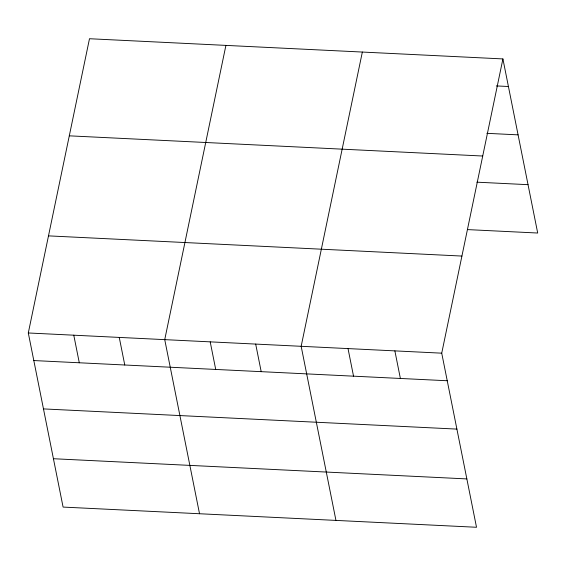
<?xml version="1.0" encoding="UTF-8"?>
<svg xmlns="http://www.w3.org/2000/svg" width="566" height="566" viewBox="0 0 566 566"><rect width="100%" height="100%" fill="white"/><g stroke="black" fill="none" stroke-linecap="round" stroke-linejoin="round"><path stroke-width="0.85" d="M502.912 58.921L441.728 353.17L476.515 527.271L63.088 507.079L28.3 332.971L89.485 38.729L502.912 58.921L537.7 233.029L467.417 229.591M225.912 45.393L164.734 339.635L199.522 513.737M362.346 52.058L301.162 346.3L335.949 520.402M496.276 85.912L508.424 86.506M486.845 133.328L518.081 134.857M69.293 135.833L482.72 156.025M476.848 182.174L528.036 184.672M48.492 235.873L461.92 256.065M28.3 332.971L441.728 353.17M33.811 360.556L447.239 380.748M43.476 408.907L456.903 429.099M53.43 458.722L466.858 478.921M394.87 350.878L400.381 378.456M348.019 348.592L353.531 376.171M255.683 344.078L261.195 371.664M210.205 341.857L215.717 369.442M119.256 337.414L124.768 364.999M73.778 335.192L79.29 362.778"/></g></svg>
